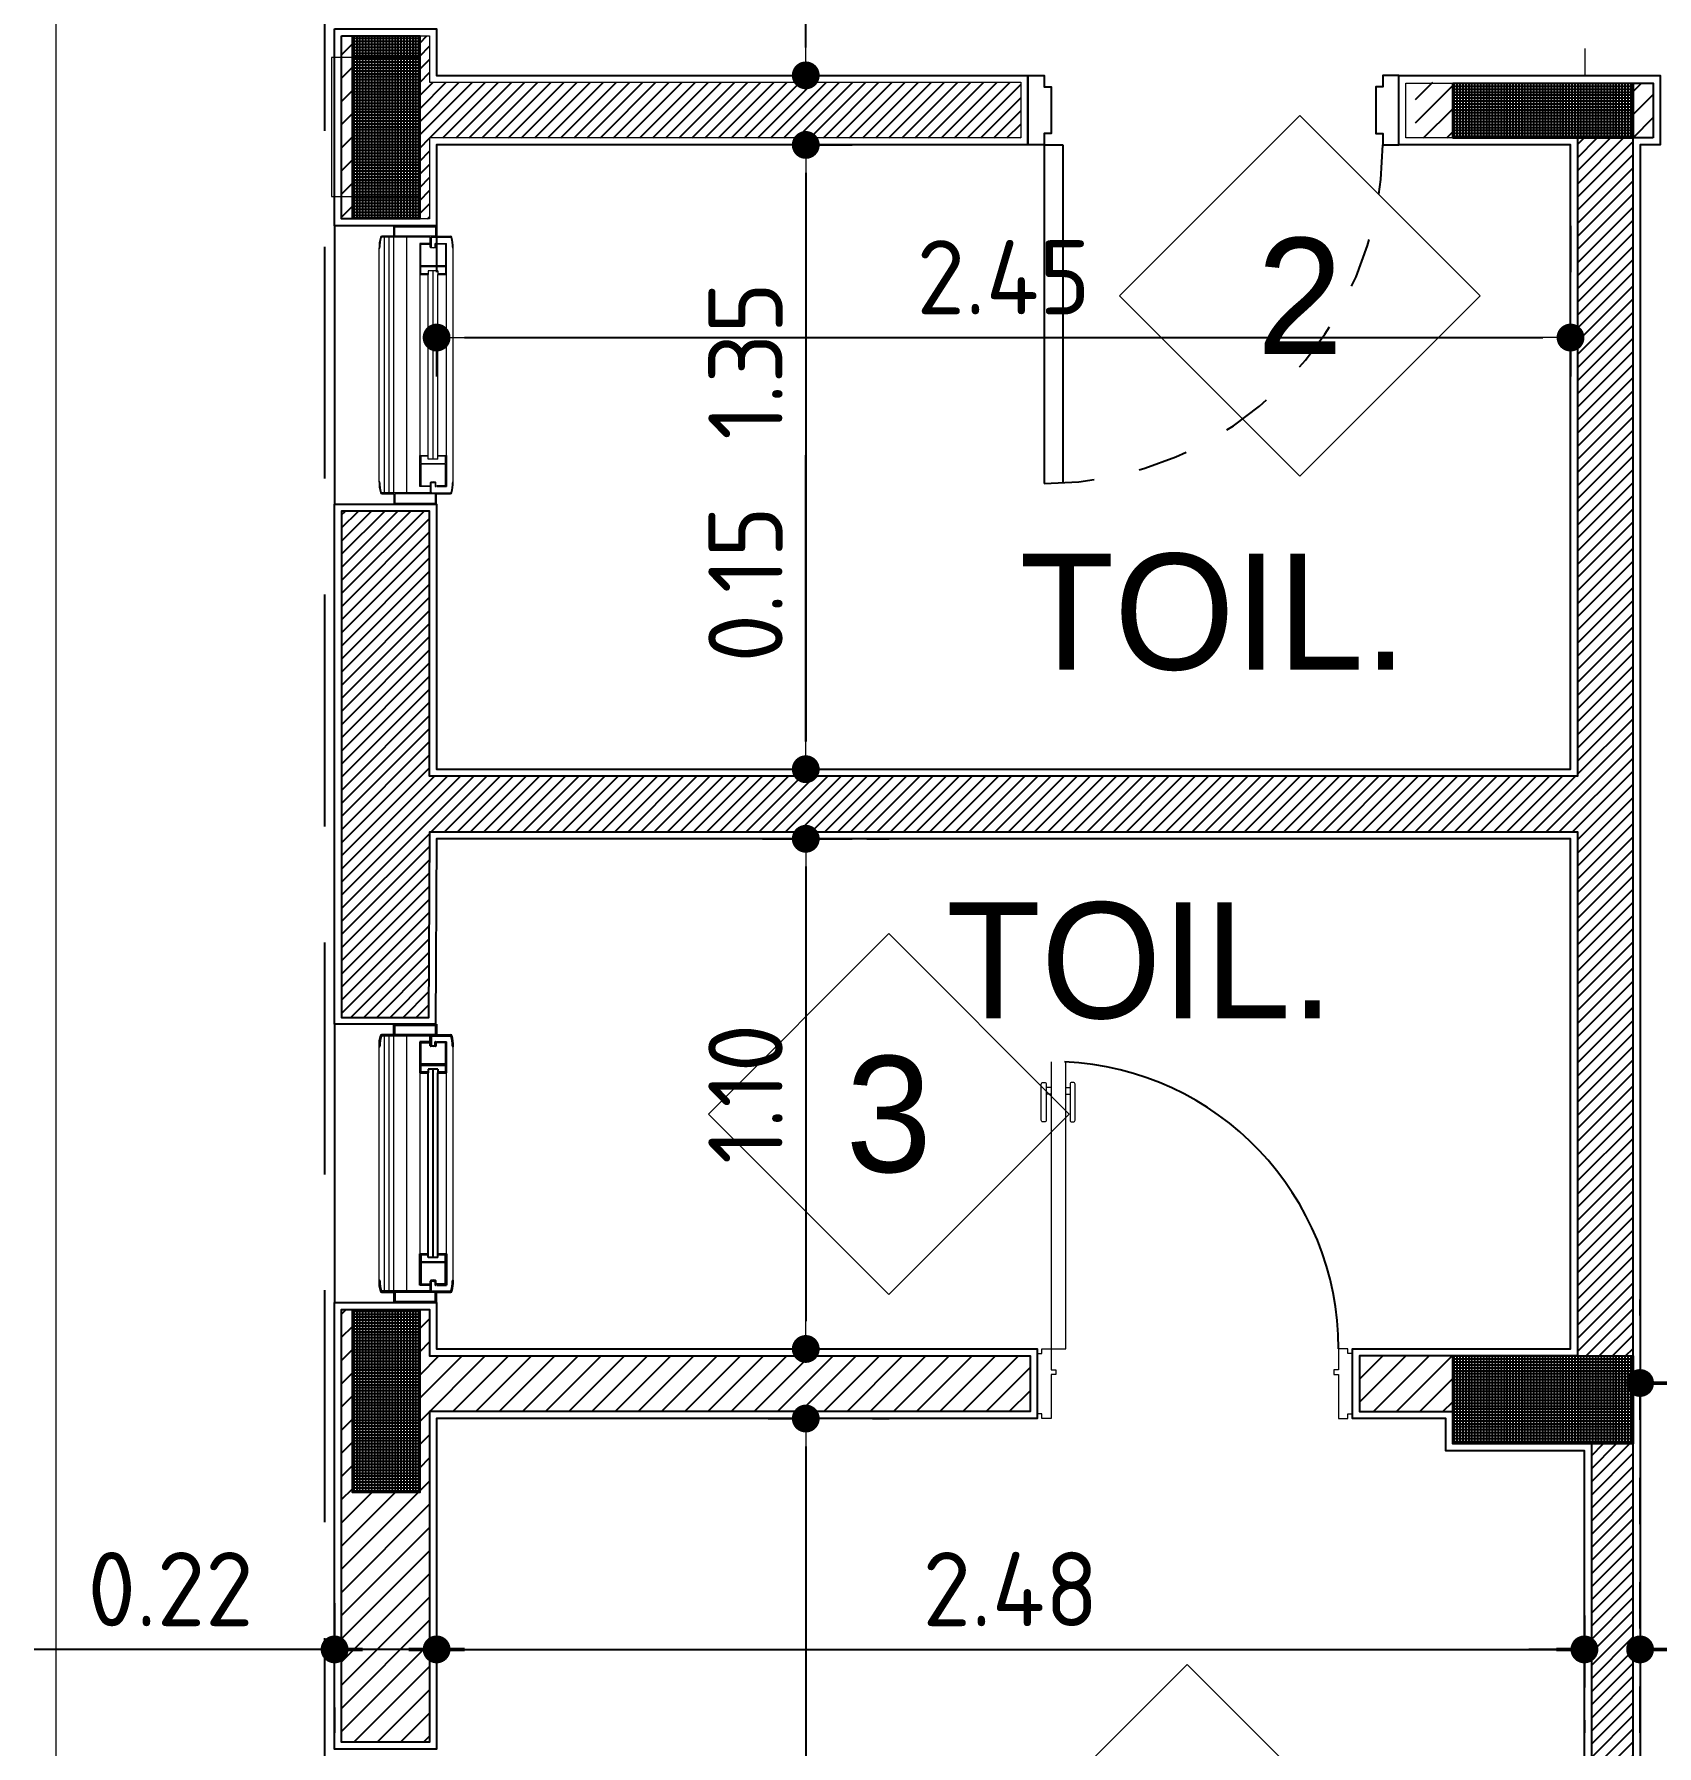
# Model space of a CAD drawing. Extents: x 233 to 569, y -241 to -74.
# Drawn here: x 237.466 to 240.965, y -175.413 to -171.723 of the extents above; entities that cross this region are included whole.
import ezdxf
from ezdxf.enums import TextEntityAlignment as Align

# ---------------------------------------------------------------- set-up
doc = ezdxf.new("R2010")
doc.units = 0
doc.header["$MEASUREMENT"] = 0
for name, pattern in [('ACAD_ISO02W100', [15, 12, -3]), ('DOT2', [0.125, 0, -0.125]), ('TRAZOS', [0.75, 0.5, -0.25])]:
    doc.linetypes.add(name, pattern=pattern)
doc.layers.get('0').update_dxf_attribs({"linetype": 'CONTINUOUS', "lineweight": 50})
doc.layers.get('DEFPOINTS').update_dxf_attribs({"linetype": 'CONTINUOUS'})
for name, color, linetype, lineweight in [('2D PA ESTRUCTURA COLUMNAS BORDES', 95, 'CONTINUOUS', 9), ('2D PB ABERTURAS VISTA', 1, 'CONTINUOUS', 9), ('AUXILIAR', 8, 'CONTINUOUS', 9), ('COTAS', 1, 'CONTINUOUS', 9), ('GRAFISMOS', 8, 'CONTINUOUS', 13), ('TEXTOGREEN', 3, 'CONTINUOUS', 40)]:
    doc.layers.add(name, color=color, linetype=linetype, lineweight=lineweight)
for name, color, linetype in [('2D PB ABERTURAS CORTE', 1, 'CONTINUOUS'), ('2D PB MUROS MAMP. HATCH', 10, 'CONTINUOUS'), ('2D PB MUROS MAMPOSTERIAS', 1, 'CONTINUOUS'), ('2D PB MUROS REVOQUES', 7, 'CONTINUOUS'), ('2D PLATEA ESTRUCTURA COLUMNAS BORDES', 7, 'CONTINUOUS'), ('2D PLATEA ESTRUCTURA COLUMNAS HATCH', 92, 'CONTINUOUS'), ('2D TERRENO RETIROS', 205, 'CONTINUOUS')]:
    doc.layers.add(name, color=color, linetype=linetype)
doc.styles.add('ARIAL', font='')
doc.styles.get("Standard").update_dxf_attribs({"font": 'bahnschrift.ttf'})
doc.styles.add('SWISSLTCNBT', font='bahnschrift.ttf')
doc.styles.get('ARIAL').set_extended_font_data('DIN')
doc.dimstyles.new('PLANTA', dxfattribs={"dimscale": 0, "dimtxt": 0.16, "dimasz": 0.06, "dimexe": 0.18, "dimexo": 0, "dimgap": 0.05, "dimtad": 1, "dimzin": 0, "dimdsep": 46, "dimtxsty": 'ARIAL', "dimblk1": 'DOT', "dimblk2": 'DOT', "dimsah": 1, "dimcen": 0.09, "dimclrd": 1, "dimclre": 1, "dimclrt": 3, "dimadec": 0, "dimazin": 0, "dimtfac": 1, "dimtofl": 0, "dimtmove": 0, "dimatfit": 3, "dimldrblk": 'DOT', "dimfxl": 0.18, "dimtolj": 1, "dimtzin": 0, "dimarcsym": 0})
pattern_1 = [(45, (234.9429, -54.853924), (-0.025, 0.025), [])]
pattern_2 = [(45, (-132.286063, -53.149484), (-0.0141421356, 0.0141421356), [])]

# ---------------------------------------------------------------- blocks, each defined once
blk = doc.blocks.new('_DOT')
at = {"color": 0, "linetype": 'ByBlock'}
blk.add_line((-0.5, 0), (-1, 0), dxfattribs=at)
at = {"color": 0, "linetype": 'ByBlock', "const_width": 0.5}
blk.add_lwpolyline([(-0.25, 0, 1), (0.25, 0, 1)], format="xyb", close=True, dxfattribs=at)
blk = doc.blocks.new('*D163')
at = {"color": 1, "linetype": 'DOT2', "lineweight": -2, "transparency": 16777216}
for p, q in [((238.3339, -175.1876), (238.3339, -175.3857)), ((240.8089, -175.1876), (240.8089, -175.3857))]:
    blk.add_line(p, q, dxfattribs=at)
at = {"color": 1, "lineweight": -2, "transparency": 16777216}
blk.add_line((238.3939, -175.2057), (240.7489, -175.2057), dxfattribs=at)
at = {"layer": 'DEFPOINTS', "color": 0, "transparency": 16777216}
for p in [(238.3339, -175.1876), (240.8089, -175.1876), (240.8089, -175.2057)]:
    blk.add_point(p, dxfattribs=at)
at = {"color": 1, "lineweight": -2, "transparency": 16777216, "xscale": 0.06, "yscale": 0.06, "zscale": 0.06, "rotation": 180}
blk.add_blockref('_DOT', (238.3339, -175.2057), dxfattribs=at)
at = {"color": 1, "lineweight": -2, "transparency": 16777216, "xscale": 0.06, "yscale": 0.06, "zscale": 0.06}
blk.add_blockref('_DOT', (240.8089, -175.2057), dxfattribs=at)
at = {"color": 3, "transparency": 16777216, "insert": (239.5714, -175.0757), "char_height": 0.16, "attachment_point": 5, "style": 'ARIAL'}
blk.add_mtext('\\A1;2.48', dxfattribs=at)
blk = doc.blocks.new('*D164')
at = {"color": 1, "linetype": 'DOT2', "lineweight": -2, "transparency": 16777216}
for p, q in [((238.1139, -175.1062), (238.1139, -175.3857)), ((238.3339, -175.1062), (238.3339, -175.3857))]:
    blk.add_line(p, q, dxfattribs=at)
at = {"color": 1, "lineweight": -2, "transparency": 16777216}
for p, q in [((238.1139, -175.2057), (237.4663, -175.2057)), ((238.2739, -175.2057), (238.1739, -175.2057))]:
    blk.add_line(p, q, dxfattribs=at)
at = {"layer": 'DEFPOINTS', "color": 0, "transparency": 16777216}
for p in [(238.1139, -175.1062), (238.3339, -175.1062), (238.1139, -175.2057)]:
    blk.add_point(p, dxfattribs=at)
at = {"color": 1, "lineweight": -2, "transparency": 16777216, "xscale": 0.06, "yscale": 0.06, "zscale": 0.06}
for p, rotation in [((238.1139, -175.2057), 180.0000000000074), ((238.3339, -175.2057), 7.434053372890047e-12)]:
    blk.add_blockref('_DOT', p, dxfattribs=dict(at, rotation=rotation))
at = {"color": 3, "transparency": 16777216, "insert": (237.7601, -175.0757), "char_height": 0.16, "attachment_point": 5, "style": 'ARIAL'}
blk.add_mtext('\\A1;0.22', dxfattribs=at)
blk = doc.blocks.new('*D165')
at = {"color": 1, "linetype": 'DOT2', "lineweight": -2, "transparency": 16777216}
for p, q in [((240.8089, -175.1329), (240.8089, -175.3857)), ((240.9289, -175.1329), (240.9289, -175.3857))]:
    blk.add_line(p, q, dxfattribs=at)
at = {"color": 1, "lineweight": -2, "transparency": 16777216}
for p, q in [((240.7489, -175.2057), (240.6889, -175.2057)), ((240.9889, -175.2057), (241.606, -175.2057))]:
    blk.add_line(p, q, dxfattribs=at)
at = {"layer": 'DEFPOINTS', "color": 0, "transparency": 16777216}
for p in [(240.8089, -175.1329), (240.9289, -175.1329), (240.9289, -175.2057)]:
    blk.add_point(p, dxfattribs=at)
at = {"color": 1, "lineweight": -2, "transparency": 16777216, "xscale": 0.06, "yscale": 0.06, "zscale": 0.06}
blk.add_blockref('_DOT', (240.8089, -175.2057), dxfattribs=at)
at = {"color": 1, "lineweight": -2, "transparency": 16777216, "xscale": 0.06, "yscale": 0.06, "zscale": 0.06, "rotation": 180}
blk.add_blockref('_DOT', (240.9289, -175.2057), dxfattribs=at)
at = {"color": 3, "transparency": 16777216, "insert": (241.3274, -175.0757), "char_height": 0.16, "attachment_point": 5, "style": 'ARIAL'}
blk.add_mtext('\\A1;0.12', dxfattribs=at)
blk = doc.blocks.new('*D166')
at = {"color": 1, "linetype": 'DOT2', "lineweight": -2, "transparency": 16777216}
for p, q in [((240.9289, -175.3857), (240.9289, -174.4513)), ((242.4541, -175.3857), (242.4541, -174.4513))]:
    blk.add_line(p, q, dxfattribs=at)
at = {"color": 1, "lineweight": -2, "transparency": 16777216}
blk.add_line((240.9889, -174.6313), (242.3941, -174.6313), dxfattribs=at)
at = {"layer": 'DEFPOINTS', "color": 0, "transparency": 16777216}
for p in [(242.4541, -174.6313), (240.9289, -175.3857), (242.4541, -175.3857)]:
    blk.add_point(p, dxfattribs=at)
at = {"color": 1, "lineweight": -2, "transparency": 16777216, "xscale": 0.06, "yscale": 0.06, "zscale": 0.06, "rotation": 180}
blk.add_blockref('_DOT', (240.9289, -174.6313), dxfattribs=at)
at = {"color": 1, "lineweight": -2, "transparency": 16777216, "xscale": 0.06, "yscale": 0.06, "zscale": 0.06}
blk.add_blockref('_DOT', (242.4541, -174.6313), dxfattribs=at)
at = {"color": 3, "transparency": 16777216, "insert": (241.6915, -174.5013), "char_height": 0.16, "attachment_point": 5, "style": 'ARIAL'}
blk.add_mtext('\\A1;1.53', dxfattribs=at)
blk = doc.blocks.new('*D188')
at = {"layer": 'COTAS', "color": 1, "linetype": 'DOT2', "lineweight": -2, "transparency": 16777216}
for p, q in [((239.1299, -171.9619), (239.3099, -171.9619)), ((239.1299, -173.3079), (239.3099, -173.3079))]:
    blk.add_line(p, q, dxfattribs=at)
at = {"layer": 'COTAS', "color": 1, "lineweight": -2, "transparency": 16777216}
blk.add_line((239.1299, -172.0219), (239.1299, -173.2479), dxfattribs=at)
at = {"layer": 'DEFPOINTS', "color": 0, "transparency": 16777216}
for p in [(239.1299, -171.9619), (239.1299, -173.3079), (239.1299, -173.3079)]:
    blk.add_point(p, dxfattribs=at)
at = {"layer": 'COTAS', "color": 1, "lineweight": -2, "transparency": 16777216, "xscale": 0.06, "yscale": 0.06, "zscale": 0.06}
for p, rotation in [((239.1299, -171.9619), 90), ((239.1299, -173.3079), 270)]:
    blk.add_blockref('_DOT', p, dxfattribs=dict(at, rotation=rotation))
at = {"layer": 'COTAS', "color": 3, "transparency": 16777216, "insert": (238.9999, -172.4276), "char_height": 0.16, "attachment_point": 5, "rotation": 90, "style": 'ARIAL'}
blk.add_mtext('\\A1;1.35', dxfattribs=at)
blk = doc.blocks.new('*D189')
at = {"layer": 'COTAS', "color": 1, "linetype": 'DOT2', "lineweight": -2, "transparency": 16777216}
for p, q in [((239.1299, -173.4579), (239.3099, -173.4579)), ((239.1299, -174.5579), (239.3099, -174.5579))]:
    blk.add_line(p, q, dxfattribs=at)
at = {"layer": 'COTAS', "color": 1, "lineweight": -2, "transparency": 16777216}
blk.add_line((239.1299, -173.5179), (239.1299, -174.4979), dxfattribs=at)
at = {"layer": 'DEFPOINTS', "color": 0, "transparency": 16777216}
for p in [(239.1299, -173.4579), (239.1299, -174.5579), (239.1299, -174.5579)]:
    blk.add_point(p, dxfattribs=at)
at = {"layer": 'COTAS', "color": 1, "lineweight": -2, "transparency": 16777216, "xscale": 0.06, "yscale": 0.06, "zscale": 0.06}
for p, rotation in [((239.1299, -173.4579), 90), ((239.1299, -174.5579), 270)]:
    blk.add_blockref('_DOT', p, dxfattribs=dict(at, rotation=rotation))
at = {"layer": 'COTAS', "color": 3, "transparency": 16777216, "insert": (238.9999, -174.0079), "char_height": 0.16, "attachment_point": 5, "rotation": 90, "style": 'ARIAL'}
blk.add_mtext('\\A1;1.10', dxfattribs=at)
blk = doc.blocks.new('*D191')
at = {"layer": 'COTAS', "color": 1, "lineweight": -2, "transparency": 16777216}
for p, q in [((239.1299, -173.2479), (239.1299, -172.6307)), ((239.1299, -173.5179), (239.1299, -173.5779))]:
    blk.add_line(p, q, dxfattribs=at)
at = {"layer": 'COTAS', "color": 1, "linetype": 'DOT2', "lineweight": -2, "transparency": 16777216}
for p, q in [((239.0365, -173.3079), (239.3099, -173.3079)), ((239.0365, -173.4579), (239.3099, -173.4579))]:
    blk.add_line(p, q, dxfattribs=at)
at = {"layer": 'DEFPOINTS', "color": 0, "transparency": 16777216}
for p in [(239.0365, -173.3079), (239.1299, -173.3079), (239.0365, -173.4579)]:
    blk.add_point(p, dxfattribs=at)
at = {"layer": 'COTAS', "color": 1, "lineweight": -2, "transparency": 16777216, "xscale": 0.06, "yscale": 0.06, "zscale": 0.06}
for p, rotation in [((239.1299, -173.3079), 270), ((239.1299, -173.4579), 90)]:
    blk.add_blockref('_DOT', p, dxfattribs=dict(at, rotation=rotation))
at = {"layer": 'COTAS', "color": 3, "transparency": 16777216, "insert": (238.9999, -172.9093), "char_height": 0.16, "attachment_point": 5, "rotation": 90, "style": 'ARIAL'}
blk.add_mtext('\\A1;0.15', dxfattribs=at)
blk = doc.blocks.new('*D192')
at = {"layer": 'COTAS', "color": 1, "linetype": 'DOT2', "lineweight": -2, "transparency": 16777216}
for p, q in [((239.1299, -167.2538), (239.3099, -167.2538)), ((239.1299, -171.8119), (239.3099, -171.8119))]:
    blk.add_line(p, q, dxfattribs=at)
at = {"layer": 'COTAS', "color": 1, "lineweight": -2, "transparency": 16777216}
blk.add_line((239.1299, -171.7519), (239.1299, -167.3138), dxfattribs=at)
at = {"layer": 'DEFPOINTS', "color": 0, "transparency": 16777216}
for p in [(239.1299, -167.2538), (239.1299, -167.2538), (239.1299, -171.8119)]:
    blk.add_point(p, dxfattribs=at)
at = {"layer": 'COTAS', "color": 1, "lineweight": -2, "transparency": 16777216, "xscale": 0.06, "yscale": 0.06, "zscale": 0.06}
for p, rotation in [((239.1299, -167.2538), 89.99991087532298), ((239.1299, -171.8119), 269.9999108753229)]:
    blk.add_blockref('_DOT', p, dxfattribs=dict(at, rotation=rotation))
at = {"layer": 'COTAS', "color": 3, "transparency": 16777216, "insert": (238.9999, -169.5329), "char_height": 0.16, "attachment_point": 5, "rotation": 89.9999, "style": 'ARIAL'}
blk.add_mtext('\\A1;4.56', dxfattribs=at)
blk = doc.blocks.new('*D207')
at = {"layer": 'COTAS', "color": 1, "linetype": 'DOT2', "lineweight": -2, "transparency": 16777216}
for p, q in [((239.0488, -174.7079), (239.3099, -174.7079)), ((239.0488, -177.184), (239.3099, -177.184))]:
    blk.add_line(p, q, dxfattribs=at)
at = {"layer": 'COTAS', "color": 1, "lineweight": -2, "transparency": 16777216}
blk.add_line((239.1299, -174.7679), (239.1299, -177.124), dxfattribs=at)
at = {"layer": 'DEFPOINTS', "color": 0, "transparency": 16777216}
for p in [(239.0488, -174.7079), (239.0488, -177.184), (239.1299, -177.184)]:
    blk.add_point(p, dxfattribs=at)
at = {"layer": 'COTAS', "color": 1, "lineweight": -2, "transparency": 16777216, "xscale": 0.06, "yscale": 0.06, "zscale": 0.06}
for p, rotation in [((239.1299, -174.7079), 90), ((239.1299, -177.184), 270)]:
    blk.add_blockref('_DOT', p, dxfattribs=dict(at, rotation=rotation))
at = {"layer": 'COTAS', "color": 3, "transparency": 16777216, "insert": (238.9999, -175.946), "char_height": 0.16, "attachment_point": 5, "rotation": 90, "style": 'ARIAL'}
blk.add_mtext('\\A1;2.48', dxfattribs=at)
blk = doc.blocks.new('*D417')
at = {"layer": 'COTAS', "color": 1, "linetype": 'DOT2', "lineweight": -2, "transparency": 16777216}
for p, q in [((238.3339, -172.1363), (238.3339, -172.5572)), ((240.7789, -172.1363), (240.7789, -172.5572))]:
    blk.add_line(p, q, dxfattribs=at)
at = {"layer": 'COTAS', "color": 1, "lineweight": -2, "transparency": 16777216}
blk.add_line((238.3939, -172.3772), (240.7189, -172.3772), dxfattribs=at)
at = {"layer": 'DEFPOINTS', "color": 0, "transparency": 16777216}
for p in [(238.3339, -172.1363), (240.7789, -172.1363), (240.7789, -172.3772)]:
    blk.add_point(p, dxfattribs=at)
at = {"layer": 'COTAS', "color": 1, "lineweight": -2, "transparency": 16777216, "xscale": 0.06, "yscale": 0.06, "zscale": 0.06, "rotation": 180}
blk.add_blockref('_DOT', (238.3339, -172.3772), dxfattribs=at)
at = {"layer": 'COTAS', "color": 1, "lineweight": -2, "transparency": 16777216, "xscale": 0.06, "yscale": 0.06, "zscale": 0.06}
blk.add_blockref('_DOT', (240.7789, -172.3772), dxfattribs=at)
at = {"layer": 'COTAS', "color": 3, "transparency": 16777216, "insert": (239.5564, -172.2472), "char_height": 0.16, "attachment_point": 5, "style": 'ARIAL'}
blk.add_mtext('\\A1;2.45', dxfattribs=at)

msp = doc.modelspace()

# ---------------------------------------------------------------- hatches: boundary and pattern name
at = {"layer": '2D PB MUROS MAMP. HATCH'}
h = msp.add_hatch(dxfattribs=at)
h.set_pattern_fill('JIS_WOOD', color=256, scale=0.05)
h.set_pattern_definition(pattern_1)
h.paths.add_polyline_path([(238.1526, -171.7269), (238.1289, -171.7269), (238.1289, -172.1213), (238.1526, -172.1213)])
h = msp.add_hatch(dxfattribs=at)
h.set_pattern_fill('_USER', color=256, scale=0.02, angle=45, pattern_type=0)
h.set_pattern_definition(pattern_2)
h.paths.add_polyline_path([(239.5939, -171.9469), (239.5939, -171.8269), (238.3189, -171.8269), (238.3189, -171.7269), (238.2976, -171.7269), (238.2976, -172.1213), (238.3189, -172.1213), (238.3189, -171.9469)])
h = msp.add_hatch(dxfattribs=at)
h.set_pattern_fill('JIS_WOOD', color=256, scale=0.05)
h.set_pattern_definition([(45, (256.895173, -186.66371), (-0.025, 0.025), [])])
h.paths.add_polyline_path([(240.525, -171.8269), (240.445, -171.8269), (240.445, -171.9469), (240.525, -171.9469)])
h = msp.add_hatch(dxfattribs=at)
h.set_pattern_fill('JIS_WOOD', color=256, scale=0.05)
h.set_pattern_definition([(45, (234.056417, -54.853924), (-0.025, 0.025), [])])
h.paths.add_polyline_path([(240.9574, -171.8286), (240.9139, -171.8286), (240.9139, -171.9469), (240.9574, -171.9469)])
h = msp.add_hatch(dxfattribs=at)
h.set_pattern_fill('_USER', color=256, scale=0.02, angle=45, pattern_type=0)
h.set_pattern_definition(pattern_2)
h.paths.add_polyline_path([(240.9139, -171.9469), (240.7939, -171.9469), (240.7939, -172.0182), (240.7939, -173.3229), (238.3189, -173.3229), (238.3189, -172.7513), (238.1289, -172.7513), (238.1289, -173.8429), (238.3169, -173.8429), (238.319, -173.4429), (240.7939, -173.4429), (240.7939, -174.5729), (240.9139, -174.5729)])
h = msp.add_hatch(dxfattribs=at)
h.set_pattern_fill('JIS_WOOD', color=256, scale=0.05)
h.set_pattern_definition([(45, (238.007792, -54.853924), (-0.025, 0.025), [])])
h.paths.add_polyline_path([(238.3189, -174.5729), (238.3189, -174.4729), (238.2976, -174.4729), (238.2976, -174.8673), (238.1526, -174.8673), (238.1526, -174.4729), (238.1289, -174.4729), (238.1289, -175.406), (238.3189, -175.406), (238.3189, -174.6929), (239.6139, -174.6929), (239.6139, -174.5729)])
h = msp.add_hatch(dxfattribs=at)
h.set_pattern_fill('JIS_WOOD', color=256, scale=0.05)
h.set_pattern_definition(pattern_1)
h.paths.add_polyline_path([(240.525, -174.6929), (240.525, -174.5729), (240.3239, -174.5729), (240.3239, -174.6929)])
h = msp.add_hatch(dxfattribs=at)
h.set_pattern_fill('_USER', color=256, scale=0.02, angle=45, pattern_type=0)
h.set_pattern_definition(pattern_2)
h.paths.add_polyline_path([(240.9139, -174.7625), (240.8239, -174.7625), (240.8239, -177.1294), (240.9139, -177.1294)])
at = {"layer": '2D PLATEA ESTRUCTURA COLUMNAS HATCH'}
h = msp.add_hatch(dxfattribs=at)
h.set_pattern_fill('NET', color=256, scale=0.002, angle=90)
h.set_pattern_definition([(90, (234.9429016, -54.853924), (-0.00635, 2e-18), []), (180, (234.9429016, -54.853924), (-2e-18, -0.00635), [])])
h.paths.add_polyline_path([(238.2976, -171.7269), (238.1526, -171.7269), (238.1526, -172.1213), (238.2976, -172.1213)])
h = msp.add_hatch(dxfattribs=at)
h.set_pattern_fill('NET', color=256, scale=0.002, angle=90)
h.set_pattern_definition([(90, (235.022901, -54.925244), (-0.00635, 2e-18), []), (180, (235.022901, -54.925244), (-2e-18, -0.00635), [])])
h.paths.add_polyline_path([(240.9139, -171.8286), (240.525, -171.8286), (240.525, -171.9469), (240.9139, -171.9469)])
h = msp.add_hatch(dxfattribs=at)
h.set_pattern_fill('NET', color=256, scale=0.002, angle=90)
h.set_pattern_definition([(90, (234.9429016, -52.302176), (-0.00635, 2e-18), []), (180, (234.9429016, -52.302176), (-2e-18, -0.00635), [])])
h.paths.add_polyline_path([(238.2976, -174.4729), (238.1526, -174.4729), (238.1526, -174.8673), (238.2976, -174.8673)])
h = msp.add_hatch(dxfattribs=at)
h.set_pattern_fill('NET', color=256, scale=0.002, angle=90)
h.set_pattern_definition([(90, (235.022901, -57.669531), (-0.00635, 2e-18), []), (180, (235.022901, -57.669531), (-2e-18, -0.00635), [])])
h.paths.add_polyline_path([(240.9139, -174.5729), (240.525, -174.5729), (240.525, -174.7625), (240.9139, -174.7625)])

# ---------------------------------------------------------------- linework, layer by layer
at = {"layer": '2D PA ESTRUCTURA COLUMNAS BORDES'}
msp.add_lwpolyline([(238.1076, -172.0732), (238.2976, -172.0732), (238.2976, -171.7732), (238.1076, -171.7732)], close=True, dxfattribs=at)
at = {"layer": '2D PB ABERTURAS CORTE'}
for p, q in [((239.6439, -171.9619), (239.6439, -172.6919)), ((239.6839, -171.9619), (239.6839, -172.6908)), ((238.298, -173.8958), (238.298, -173.9626)), ((238.3184, -173.8958), (238.298, -173.8958)), ((238.2996, -173.9432), (238.2996, -173.8973)), ((238.2996, -173.8973), (238.3184, -173.8973)), ((238.3184, -173.8958), (238.3184, -173.8973)), ((238.3345, -173.8958), (238.3549, -173.8958)), ((238.3345, -173.8958), (238.3345, -173.8973)), ((238.3533, -173.8973), (238.3345, -173.8973)), ((238.3533, -173.8973), (238.3533, -173.9432)), ((238.3549, -173.9626), (238.3549, -173.8958)), ((238.2996, -173.9601), (238.2996, -173.9468)), ((238.3523, -173.9442), (238.3006, -173.9442)), ((238.3523, -173.9442), (238.3006, -173.9442)), ((238.3006, -173.9457), (238.3523, -173.9457)), ((238.3006, -173.9457), (238.3523, -173.9457)), ((238.316, -173.9547), (238.316, -173.9626)), ((238.3363, -173.9547), (238.316, -173.9547)), ((238.3262, -174.361), (238.3262, -173.9547)), ((238.3363, -173.9547), (238.3363, -173.9626)), ((238.3533, -173.9468), (238.3533, -173.9601)), ((238.298, -173.9626), (238.316, -173.9626)), ((238.316, -173.9611), (238.3006, -173.9611)), ((238.316, -174.3531), (238.316, -173.9626)), ((238.3523, -173.9611), (238.3363, -173.9611)), ((238.3363, -174.3531), (238.3363, -173.9626)), ((238.3363, -173.9626), (238.3549, -173.9626)), ((238.298, -174.42), (238.298, -174.3531)), ((238.298, -174.3531), (238.316, -174.3531)), ((238.2996, -174.3557), (238.2996, -174.369)), ((238.316, -174.3546), (238.3006, -174.3546)), ((238.316, -174.361), (238.316, -174.3531)), ((238.3363, -174.361), (238.316, -174.361)), ((238.3363, -174.3531), (238.3549, -174.3531)), ((238.3363, -174.361), (238.3363, -174.3531)), ((238.3523, -174.3546), (238.3363, -174.3546)), ((238.3533, -174.369), (238.3533, -174.3557)), ((238.3549, -174.3531), (238.3549, -174.42)), ((238.2996, -174.3726), (238.2996, -174.4184)), ((238.3006, -174.37), (238.3523, -174.37)), ((238.3006, -174.37), (238.3523, -174.37)), ((238.3523, -174.3715), (238.3006, -174.3715)), ((238.3523, -174.3715), (238.3006, -174.3715)), ((238.3533, -174.4184), (238.3533, -174.3726)), ((238.3184, -174.42), (238.298, -174.42)), ((238.2996, -174.4184), (238.3184, -174.4184)), ((238.3184, -174.42), (238.3184, -174.4184)), ((238.3533, -174.4184), (238.3345, -174.4184)), ((238.3345, -174.42), (238.3345, -174.4184)), ((238.3345, -174.42), (238.3549, -174.42))]:
    msp.add_line(p, q, dxfattribs=at)
at = {"layer": '2D PB ABERTURAS CORTE', "color": 1}
for p, q in [((238.2534, -173.8824), (238.2151, -173.8824)), ((238.3192, -173.8824), (238.2151, -173.8824)), ((238.2157, -173.8804), (238.2404, -173.8804)), ((238.2404, -173.8804), (238.2157, -173.8804)), ((238.2404, -173.8804), (238.2232, -173.8804)), ((238.2414, -173.8794), (238.2414, -173.8579)), ((238.2414, -173.8579), (238.3339, -173.8579)), ((238.2414, -173.8789), (238.2414, -173.8794)), ((238.2435, -173.8599), (238.3318, -173.8599)), ((238.2435, -173.8799), (238.2435, -173.8599)), ((238.2494, -173.8804), (238.244, -173.8804)), ((238.3313, -173.8804), (238.244, -173.8804)), ((238.3192, -173.8824), (238.2563, -173.8824)), ((238.3203, -173.9041), (238.3203, -173.8835)), ((238.3221, -173.8835), (238.3221, -173.9037)), ((238.3231, -173.8824), (238.3644, -173.8824)), ((238.3318, -173.8599), (238.3318, -173.8799)), ((238.3339, -173.8579), (238.3339, -173.8794)), ((238.3339, -173.8789), (238.3339, -173.8794)), ((238.3349, -173.8804), (238.3639, -173.8804)), ((238.3262, -173.906), (238.3211, -173.9051)), ((238.3221, -173.9037), (238.3262, -173.9044)), ((238.3262, -173.9044), (238.3306, -173.9037)), ((238.3313, -173.9051), (238.3262, -173.906)), ((238.3306, -173.9037), (238.3306, -173.8963)), ((238.3311, -173.8958), (238.3316, -173.8958)), ((238.3321, -173.8963), (238.3321, -173.9041)), ((238.2534, -174.4333), (238.2151, -174.4333)), ((238.3192, -174.4333), (238.2151, -174.4333)), ((238.2157, -174.4353), (238.2404, -174.4353)), ((238.2404, -174.4353), (238.2157, -174.4353)), ((238.2404, -174.4353), (238.2232, -174.4353)), ((238.2414, -174.4369), (238.2414, -174.4364)), ((238.2414, -174.4364), (238.2414, -174.4579)), ((238.2435, -174.4358), (238.2435, -174.4558)), ((238.2494, -174.4353), (238.244, -174.4353)), ((238.3313, -174.4353), (238.244, -174.4353)), ((238.3192, -174.4333), (238.2563, -174.4333)), ((238.3203, -174.4116), (238.3203, -174.4323)), ((238.3262, -174.4097), (238.3211, -174.4106)), ((238.3221, -174.412), (238.3262, -174.4113)), ((238.3221, -174.4323), (238.3221, -174.412)), ((238.3231, -174.4333), (238.3644, -174.4333)), ((238.3313, -174.4106), (238.3262, -174.4097)), ((238.3262, -174.4113), (238.3306, -174.4121)), ((238.3306, -174.4121), (238.3306, -174.4195)), ((238.3311, -174.42), (238.3316, -174.42)), ((238.3318, -174.4558), (238.3318, -174.4358)), ((238.3321, -174.4195), (238.3321, -174.4116)), ((238.3339, -174.4579), (238.3339, -174.4364)), ((238.3339, -174.4369), (238.3339, -174.4364)), ((238.3349, -174.4353), (238.3639, -174.4353)), ((238.2414, -174.4579), (238.3339, -174.4579)), ((238.2435, -174.4558), (238.3318, -174.4558))]:
    msp.add_line(p, q, dxfattribs=at)
at = {"layer": '2D PB ABERTURAS CORTE', "lineweight": 0}
for p, q in [((239.6581, -173.9942), (239.6484, -173.9942)), ((239.69, -173.9942), (239.6998, -173.9942)), ((239.6581, -174.0084), (239.6484, -174.0084)), ((239.69, -174.0084), (239.6998, -174.0084)), ((239.6289, -174.5579), (239.6289, -174.5679)), ((239.6289, -174.5679), (239.6389, -174.5679)), ((239.6389, -174.5579), (239.6589, -174.5579)), ((239.6389, -174.5679), (239.6389, -174.5579)), ((239.6589, -174.5579), (239.6589, -174.6029)), ((240.2789, -174.5579), (240.2789, -174.6029)), ((240.2989, -174.5579), (240.2789, -174.5579)), ((240.2989, -174.5679), (240.2989, -174.5579)), ((240.3089, -174.5679), (240.2989, -174.5679)), ((240.3089, -174.5579), (240.3089, -174.5679)), ((239.6589, -174.6029), (239.6689, -174.6029)), ((239.6689, -174.6129), (239.6589, -174.6129)), ((239.6589, -174.6129), (239.6589, -174.7079)), ((239.6689, -174.6029), (239.6689, -174.6129)), ((240.2689, -174.6029), (240.2689, -174.6129)), ((240.2789, -174.6029), (240.2689, -174.6029)), ((240.2689, -174.6129), (240.2789, -174.6129)), ((240.2789, -174.6129), (240.2789, -174.7079)), ((239.6389, -174.6979), (239.6289, -174.6979)), ((239.6289, -174.6979), (239.6289, -174.7079)), ((239.6389, -174.7079), (239.6389, -174.6979)), ((239.6589, -174.7079), (239.6389, -174.7079)), ((240.2789, -174.7079), (240.2989, -174.7079)), ((240.2989, -174.6979), (240.3089, -174.6979)), ((240.2989, -174.7079), (240.2989, -174.6979)), ((240.3089, -174.6979), (240.3089, -174.7079))]:
    msp.add_line(p, q, dxfattribs=at)
at = {"layer": '2D PB ABERTURAS CORTE'}
for points in [[(239.6089, -171.9619), (239.6089, -171.8119), (239.6439, -171.8119), (239.6439, -171.8369), (239.6589, -171.8369), (239.6589, -171.9369), (239.6439, -171.9369), (239.6439, -171.9619)], [(240.4089, -171.9619), (240.4089, -171.8119), (240.3739, -171.8119), (240.3739, -171.8369), (240.3589, -171.8369), (240.3589, -171.9369), (240.3739, -171.9369), (240.3739, -171.9619)]]:
    msp.add_lwpolyline(points, close=True, dxfattribs=at)
msp.add_lwpolyline([(239.6439, -171.9619), (239.6839, -171.9619)], dxfattribs=at)
at = {"layer": '2D PB ABERTURAS CORTE', "lineweight": 0}
for points in [[(239.6589, -173.9386), (239.6589, -174.5579)], [(239.6589, -174.5579), (239.6908, -174.5579), (239.6908, -173.9387)]]:
    msp.add_lwpolyline(points, dxfattribs=at)
for points in [[(239.6413, -173.9834), (239.6448, -173.9834, -0.414214), (239.6484, -173.9869), (239.6484, -174.0649, -0.414214), (239.6448, -174.0684), (239.6413, -174.0684, -0.414214), (239.6377, -174.0649), (239.6377, -173.9869, -0.414214)], [(239.7069, -173.9834), (239.7034, -173.9834, 0.414214), (239.6998, -173.9869), (239.6998, -174.0649, 0.414214), (239.7034, -174.0684), (239.7069, -174.0684, 0.414214), (239.7105, -174.0649), (239.7105, -173.9869, 0.414214)]]:
    msp.add_lwpolyline(points, format="xyb", close=True, dxfattribs=at)
at = {"layer": '2D PB ABERTURAS CORTE', "linetype": 'ACAD_ISO02W100', "ltscale": 0.009}
msp.add_arc((239.6439, -171.9619), 0.73, 270, 0, dxfattribs=at)
at = {"layer": '2D PB ABERTURAS CORTE', "color": 1}
for centre, radius, start, end in [((238.2865, -173.9039), 0.0768, 163.8724, 180.7743), ((238.2865, -173.9039), 0.0753, 163.9866, 180.1015), ((238.2157, -173.8835), 0.00307, 90, 163.8724), ((238.2151, -173.8835), 0.00102, 90, 163.9866), ((238.2404, -173.8794), 0.00102, 270, 0), ((238.244, -173.8799), 0.000512, 180, 270), ((238.3192, -173.8835), 0.00102, 0, 90), ((238.3231, -173.8835), 0.00102, 90, 180), ((238.3313, -173.8799), 0.000512, 270, 0), ((238.3349, -173.8794), 0.00102, 180, 270), ((238.3639, -173.8835), 0.00307, 16.1276, 90), ((238.3644, -173.8835), 0.00102, 16.0134, 90), ((238.293, -173.9039), 0.0753, 359.8985, 16.0134), ((238.293, -173.9039), 0.0768, 359.2257, 16.1276), ((238.2107, -173.905), 0.00102, 180.7743, 60.4385), ((238.3213, -173.9041), 0.00102, 180, 260), ((238.3311, -173.8963), 0.000512, 90, 180), ((238.3311, -173.9041), 0.00102, 280, 360), ((238.3316, -173.8963), 0.000512, 0, 90), ((238.3688, -173.905), 0.00102, 119.5615, 359.2257), ((238.2107, -174.4108), 0.00102, 299.5615, 179.2257), ((238.2865, -174.4118), 0.0768, 179.2257, 196.1276), ((238.2865, -174.4118), 0.0753, 179.8985, 196.0134), ((238.2157, -174.4323), 0.00307, 196.1276, 270), ((238.2151, -174.4323), 0.00102, 196.0134, 270), ((238.2404, -174.4364), 0.00102, 0, 90), ((238.244, -174.4358), 0.000512, 90, 180), ((238.3192, -174.4323), 0.00102, 270, 0), ((238.3213, -174.4116), 0.00102, 100, 180), ((238.3231, -174.4323), 0.00102, 180, 270), ((238.3311, -174.4195), 0.000512, 180, 270), ((238.3311, -174.4116), 0.00102, 0, 80), ((238.3313, -174.4358), 0.000512, 0, 90), ((238.3316, -174.4195), 0.000512, 270, 0), ((238.3349, -174.4364), 0.00102, 90, 180), ((238.3639, -174.4323), 0.00307, 270, 343.8724), ((238.3644, -174.4323), 0.00102, 270, 343.9866), ((238.293, -174.4118), 0.0753, 343.9866, 0.1015), ((238.293, -174.4118), 0.0768, 343.8724, 0.7743), ((238.3688, -174.4108), 0.00102, 0.7743, 240.4385)]:
    msp.add_arc(centre, radius, start, end, dxfattribs=at)
at = {"layer": '2D PB ABERTURAS CORTE'}
for centre, start, end in [((238.3006, -173.9432), 180, 270), ((238.3006, -173.9432), 180, 270), ((238.3006, -173.9468), 90, 180), ((238.3006, -173.9468), 90, 180), ((238.3523, -173.9432), 270, 0), ((238.3523, -173.9432), 270, 0), ((238.3523, -173.9468), 0, 90), ((238.3523, -173.9468), 0, 90), ((238.3006, -173.9601), 180, 270), ((238.3523, -173.9601), 270, 0), ((238.3006, -174.3557), 90, 180), ((238.3523, -174.3557), 0, 90), ((238.3006, -174.369), 180, 270), ((238.3006, -174.369), 180, 270), ((238.3006, -174.3726), 90, 180), ((238.3006, -174.3726), 90, 180), ((238.3523, -174.369), 270, 0), ((238.3523, -174.369), 270, 0), ((238.3523, -174.3726), 0, 90), ((238.3523, -174.3726), 0, 90)]:
    msp.add_arc(centre, 0.00102, start, end, dxfattribs=at)
at = {"layer": '2D PB ABERTURAS CORTE', "linetype": 'Continuous'}
msp.add_arc((239.6589, -174.5579), 0.62, 0, 87.3505, dxfattribs=at)
at = {"layer": '2D PB ABERTURAS VISTA', "color": 1}
for p, q in [((238.2414, -172.1578), (238.2414, -172.1363)), ((238.2435, -172.1384), (238.3318, -172.1384)), ((238.2435, -172.1584), (238.2435, -172.1384)), ((238.3318, -172.1384), (238.3318, -172.1584)), ((238.3339, -172.1363), (238.3339, -172.1578)), ((238.2534, -172.1609), (238.2151, -172.1609)), ((238.3192, -172.1609), (238.2151, -172.1609)), ((238.2157, -172.1589), (238.2404, -172.1589)), ((238.2404, -172.1589), (238.2157, -172.1589)), ((238.2404, -172.1589), (238.2232, -172.1589)), ((238.2414, -172.1573), (238.2414, -172.1578)), ((238.2494, -172.1589), (238.244, -172.1589)), ((238.3313, -172.1589), (238.244, -172.1589)), ((238.3192, -172.1609), (238.2563, -172.1609)), ((238.3203, -172.1826), (238.3203, -172.1619)), ((238.3262, -172.1845), (238.3211, -172.1836)), ((238.3221, -172.1619), (238.3221, -172.1822)), ((238.3221, -172.1822), (238.3262, -172.1829)), ((238.3231, -172.1609), (238.3644, -172.1609)), ((238.3262, -172.1829), (238.3306, -172.1821)), ((238.3313, -172.1836), (238.3262, -172.1845)), ((238.3306, -172.1821), (238.3306, -172.1747)), ((238.3311, -172.1742), (238.3316, -172.1742)), ((238.3321, -172.1747), (238.3321, -172.1826)), ((238.3339, -172.1573), (238.3339, -172.1578)), ((238.3349, -172.1589), (238.3639, -172.1589)), ((238.3203, -172.6901), (238.3203, -172.7107)), ((238.3262, -172.6882), (238.3211, -172.6891)), ((238.3221, -172.6905), (238.3262, -172.6898)), ((238.3221, -172.7107), (238.3221, -172.6905)), ((238.3313, -172.6891), (238.3262, -172.6882)), ((238.3262, -172.6898), (238.3306, -172.6905)), ((238.3306, -172.6905), (238.3306, -172.6979)), ((238.3311, -172.6985), (238.3316, -172.6985)), ((238.3321, -172.6979), (238.3321, -172.6901)), ((238.2534, -172.7118), (238.2151, -172.7118)), ((238.3192, -172.7118), (238.2151, -172.7118)), ((238.2157, -172.7138), (238.2404, -172.7138)), ((238.2404, -172.7138), (238.2157, -172.7138)), ((238.2404, -172.7138), (238.2232, -172.7138)), ((238.2414, -172.7153), (238.2414, -172.7148)), ((238.2414, -172.7148), (238.2414, -172.7363)), ((238.2414, -172.7363), (238.3339, -172.7363)), ((238.2435, -172.7143), (238.2435, -172.7343)), ((238.2435, -172.7343), (238.3318, -172.7343)), ((238.2494, -172.7138), (238.244, -172.7138)), ((238.3313, -172.7138), (238.244, -172.7138)), ((238.3192, -172.7118), (238.2563, -172.7118)), ((238.3231, -172.7118), (238.3644, -172.7118)), ((238.3318, -172.7343), (238.3318, -172.7143)), ((238.3339, -172.7363), (238.3339, -172.7148)), ((238.3339, -172.7153), (238.3339, -172.7148)), ((238.3349, -172.7138), (238.3639, -172.7138))]:
    msp.add_line(p, q, dxfattribs=at)
at = {"layer": '2D PB ABERTURAS VISTA', "color": 251}
for p, q in [((238.2097, -172.6892), (238.2097, -172.1835)), ((238.2214, -172.7118), (238.2214, -172.1609)), ((238.2316, -172.7118), (238.2316, -172.1609)), ((238.2414, -172.7118), (238.2414, -172.1609)), ((238.2696, -172.7118), (238.2696, -172.1609)), ((238.3698, -172.6892), (238.3698, -172.1835)), ((238.2983, -172.6316), (238.2983, -172.2411)), ((238.3551, -172.6316), (238.3549, -172.2411)), ((238.2214, -174.4333), (238.2214, -173.8824)), ((238.2316, -174.4333), (238.2316, -173.8824)), ((238.2414, -174.4333), (238.2414, -173.8824)), ((238.2696, -174.4333), (238.2696, -173.8824)), ((238.2097, -174.4107), (238.2097, -173.905)), ((238.3698, -174.4107), (238.3698, -173.905)), ((238.2983, -174.3531), (238.2983, -173.9626)), ((238.3551, -174.3531), (238.3549, -173.9626))]:
    msp.add_line(p, q, dxfattribs=at)
at = {"layer": '2D PB ABERTURAS VISTA'}
for p, q in [((238.298, -172.1742), (238.298, -172.2411)), ((238.3184, -172.1742), (238.298, -172.1742)), ((238.2996, -172.2217), (238.2996, -172.1758)), ((238.2996, -172.1758), (238.3184, -172.1758)), ((238.3184, -172.1742), (238.3184, -172.1758)), ((238.3345, -172.1742), (238.3549, -172.1742)), ((238.3345, -172.1742), (238.3345, -172.1758)), ((238.3533, -172.1758), (238.3345, -172.1758)), ((238.3533, -172.1758), (238.3533, -172.2217)), ((238.3549, -172.2411), (238.3549, -172.1742)), ((238.3523, -172.2227), (238.3006, -172.2227)), ((238.3523, -172.2227), (238.3006, -172.2227)), ((238.3006, -172.2242), (238.3523, -172.2242)), ((238.3006, -172.2242), (238.3523, -172.2242)), ((238.298, -172.2411), (238.316, -172.2411)), ((238.2996, -172.2385), (238.2996, -172.2252)), ((238.316, -172.2396), (238.3006, -172.2396)), ((238.316, -172.2332), (238.316, -172.2411)), ((238.3363, -172.2332), (238.316, -172.2332)), ((238.316, -172.6316), (238.316, -172.2411)), ((238.3262, -172.6395), (238.3262, -172.2332)), ((238.3363, -172.2332), (238.3363, -172.2411)), ((238.3523, -172.2396), (238.3363, -172.2396)), ((238.3363, -172.6316), (238.3363, -172.2411)), ((238.3363, -172.2411), (238.3549, -172.2411)), ((238.3533, -172.2252), (238.3533, -172.2385)), ((238.298, -172.6985), (238.298, -172.6316)), ((238.298, -172.6316), (238.316, -172.6316)), ((238.2996, -172.6341), (238.2996, -172.6474)), ((238.2996, -172.651), (238.2996, -172.6969)), ((238.316, -172.6331), (238.3006, -172.6331)), ((238.3006, -172.6485), (238.3523, -172.6485)), ((238.3006, -172.6485), (238.3523, -172.6485)), ((238.3523, -172.65), (238.3006, -172.65)), ((238.3523, -172.65), (238.3006, -172.65)), ((238.316, -172.6395), (238.316, -172.6316)), ((238.3363, -172.6395), (238.316, -172.6395)), ((238.3363, -172.6316), (238.3549, -172.6316)), ((238.3363, -172.6395), (238.3363, -172.6316)), ((238.3523, -172.6331), (238.3363, -172.6331)), ((238.3533, -172.6474), (238.3533, -172.6341)), ((238.3533, -172.6969), (238.3533, -172.651)), ((238.3549, -172.6316), (238.3549, -172.6985)), ((238.3184, -172.6985), (238.298, -172.6985)), ((238.2996, -172.6969), (238.3184, -172.6969)), ((238.3184, -172.6985), (238.3184, -172.6969)), ((238.3533, -172.6969), (238.3345, -172.6969)), ((238.3345, -172.6985), (238.3345, -172.6969)), ((238.3345, -172.6985), (238.3549, -172.6985))]:
    msp.add_line(p, q, dxfattribs=at)
at = {"layer": '2D PB ABERTURAS VISTA', "color": 1}
for centre, radius, start, end in [((238.2865, -172.1824), 0.0768, 163.8724, 180.7743), ((238.2107, -172.1835), 0.00102, 180.7743, 60.4385), ((238.2865, -172.1824), 0.0753, 163.9866, 180.1015), ((238.2157, -172.1619), 0.00307, 90, 163.8724), ((238.2151, -172.1619), 0.00102, 90, 163.9866), ((238.2404, -172.1578), 0.00102, 270, 0), ((238.244, -172.1584), 0.000512, 180, 270), ((238.3192, -172.1619), 0.00102, 0, 90), ((238.3213, -172.1826), 0.00102, 180, 260), ((238.3231, -172.1619), 0.00102, 90, 180), ((238.3311, -172.1747), 0.000512, 90, 180), ((238.3313, -172.1584), 0.000512, 270, 0), ((238.3311, -172.1826), 0.00102, 280, 360), ((238.3316, -172.1747), 0.000512, 0, 90), ((238.3349, -172.1578), 0.00102, 180, 270), ((238.3639, -172.1619), 0.00307, 16.1276, 90), ((238.3644, -172.1619), 0.00102, 16.0134, 90), ((238.293, -172.1824), 0.0753, 359.8985, 16.0134), ((238.293, -172.1824), 0.0768, 359.2257, 16.1276), ((238.3688, -172.1835), 0.00102, 119.5615, 359.2257), ((238.2107, -172.6892), 0.00102, 299.5615, 179.2257), ((238.2865, -172.6903), 0.0768, 179.2257, 196.1276), ((238.2865, -172.6903), 0.0753, 179.8985, 196.0134), ((238.3213, -172.6901), 0.00102, 100, 180), ((238.3311, -172.6979), 0.000512, 180, 270), ((238.3311, -172.6901), 0.00102, 0, 80), ((238.3316, -172.6979), 0.000512, 270, 0), ((238.293, -172.6903), 0.0753, 343.9866, 0.1015), ((238.293, -172.6903), 0.0768, 343.8724, 0.7743), ((238.3688, -172.6892), 0.00102, 0.7743, 240.4385), ((238.2157, -172.7107), 0.00307, 196.1276, 270), ((238.2151, -172.7107), 0.00102, 196.0134, 270), ((238.2404, -172.7148), 0.00102, 0, 90), ((238.244, -172.7143), 0.000512, 90, 180), ((238.3192, -172.7107), 0.00102, 270, 0), ((238.3231, -172.7107), 0.00102, 180, 270), ((238.3313, -172.7143), 0.000512, 0, 90), ((238.3349, -172.7148), 0.00102, 90, 180), ((238.3639, -172.7107), 0.00307, 270, 343.8724), ((238.3644, -172.7107), 0.00102, 270, 343.9866)]:
    msp.add_arc(centre, radius, start, end, dxfattribs=at)
at = {"layer": '2D PB ABERTURAS VISTA'}
for centre, start, end in [((238.3006, -172.2217), 180, 270), ((238.3006, -172.2217), 180, 270), ((238.3006, -172.2252), 90, 180), ((238.3006, -172.2252), 90, 180), ((238.3523, -172.2217), 270, 0), ((238.3523, -172.2217), 270, 0), ((238.3523, -172.2252), 0, 90), ((238.3523, -172.2252), 0, 90), ((238.3006, -172.2385), 180, 270), ((238.3523, -172.2385), 270, 0), ((238.3006, -172.6341), 90, 180), ((238.3006, -172.6474), 180, 270), ((238.3006, -172.6474), 180, 270), ((238.3006, -172.651), 90, 180), ((238.3006, -172.651), 90, 180), ((238.3523, -172.6341), 0, 90), ((238.3523, -172.6474), 270, 0), ((238.3523, -172.6474), 270, 0), ((238.3523, -172.651), 0, 90), ((238.3523, -172.651), 0, 90)]:
    msp.add_arc(centre, 0.00102, start, end, dxfattribs=at)
at = {"layer": '2D PB MUROS MAMPOSTERIAS'}
msp.add_line((240.525, -171.9469), (240.9139, -171.9469), dxfattribs=at)
for points in [[(238.1289, -171.7269), (238.1526, -171.7269), (238.1526, -172.1213), (238.1289, -172.1213)], [(240.9574, -171.9469), (240.9139, -171.9469), (240.9139, -171.8286), (240.9574, -171.8286)]]:
    msp.add_lwpolyline(points, close=True, dxfattribs=at)
for points in [[(240.8239, -174.7625), (240.8239, -177.1294), (240.8239, -177.1294), (240.8239, -177.1294), (240.9139, -177.1294), (240.9139, -172.0182), (240.9139, -172.0182), (240.9139, -171.9469), (240.7939, -171.9469), (240.7939, -172.0182), (240.7939, -172.0182), (240.7939, -173.3229), (238.3189, -173.3229), (238.3189, -172.7513), (238.1289, -172.7513), (238.1289, -173.8429), (238.3169, -173.8429), (238.319, -173.4429), (240.7939, -173.4429), (240.7939, -174.5729), (240.3239, -174.5729), (240.3239, -174.6929), (240.525, -174.6929)], [(238.2976, -174.4729), (238.3189, -174.4729), (238.3189, -174.5729), (239.6139, -174.5729), (239.6139, -174.6929), (238.3189, -174.6929), (238.3189, -175.406), (238.1289, -175.406), (238.1289, -174.4729), (238.1526, -174.4729)], [(238.2976, -174.4729), (238.2976, -174.4729), (238.2976, -174.8673), (238.1526, -174.8673), (238.1526, -174.4729)]]:
    msp.add_lwpolyline(points, dxfattribs=at)
at = {"layer": '2D PB MUROS REVOQUES'}
for p, q in [((238.1139, -172.1363), (238.1139, -172.7363)), ((238.1139, -173.8579), (238.1139, -174.4579))]:
    msp.add_line(p, q, dxfattribs=at)
for points in [[(238.1139, -171.7119), (238.3339, -171.7119), (238.3339, -171.8119), (239.6089, -171.8119), (239.6089, -171.9619), (238.3339, -171.9619), (238.3339, -172.1363), (238.1139, -172.1363)], [(238.1139, -174.4579), (238.3339, -174.4579), (238.3339, -174.5579), (239.6289, -174.5579), (239.6289, -174.7079), (238.3339, -174.7079), (238.3339, -175.421), (238.1139, -175.421)]]:
    msp.add_lwpolyline(points, close=True, dxfattribs=at)
msp.add_lwpolyline([(240.8089, -177.1144), (240.8089, -174.7775), (240.51, -174.7775), (240.51, -174.7079), (240.3089, -174.7079), (240.3089, -174.5579), (240.7789, -174.5579), (240.7789, -173.4579), (238.3339, -173.4579), (238.3318, -173.8579), (238.1139, -173.8579), (238.1139, -172.7363), (238.3339, -172.7363), (238.3339, -173.3079), (240.7789, -173.3079), (240.7789, -171.9619), (240.51, -171.9619), (240.51, -171.9619), (240.4089, -171.9619), (240.4089, -171.8119), (240.9724, -171.8119), (240.9724, -171.9619), (240.9289, -171.9619), (240.9289, -177.334)], dxfattribs=at)
at = {"layer": '2D PLATEA ESTRUCTURA COLUMNAS BORDES'}
for points in [[(238.1526, -171.7269), (238.2976, -171.7269), (238.2976, -172.1213), (238.1526, -172.1213)], [(240.525, -171.8286), (240.9139, -171.8286), (240.9139, -171.9469), (240.525, -171.9469)], [(238.1526, -174.4729), (238.2976, -174.4729), (238.2976, -174.8673), (238.1526, -174.8673)], [(240.525, -174.5729), (240.9139, -174.5729), (240.9139, -174.7625), (240.525, -174.7625)]]:
    msp.add_lwpolyline(points, close=True, dxfattribs=at)
at = {"layer": '2D TERRENO RETIROS', "color": 252, "linetype": 'TRAZOS', "true_color": 0x939598}
msp.add_lwpolyline([(259.7085, -167.3414), (259.7085, -169.5807), (260.4705, -195.5173), (238.0926, -192.1814), (238.0926, -153.0908)], dxfattribs=at)
at = {"layer": 'AUXILIAR', "linetype": 'TRAZOS', "ltscale": 0.5}
msp.add_line((240.81, -167.2538), (240.81, -171.8119), dxfattribs=at)
at = {"layer": 'COTAS'}
for points in [[(240.1953, -172.6762), (240.5842, -172.2873), (240.1953, -171.8984), (239.8064, -172.2873)], [(239.3089, -174.4402), (239.6978, -174.0513), (239.3089, -173.6624), (238.9199, -174.0513)], [(239.952, -176.0158), (240.3409, -175.6269), (239.952, -175.238), (239.5631, -175.6269)]]:
    msp.add_lwpolyline(points, close=True, dxfattribs=at)
at = {"layer": 'GRAFISMOS'}
for points in [[(240.74, -183.044), (237.5139, -183.044), (237.5139, -170.8366)], [(240.8239, -177.1294), (240.8239, -174.7625), (240.525, -174.7625), (240.525, -174.6929), (240.3239, -174.6929), (240.3239, -174.5729), (240.7939, -174.5729), (240.7939, -173.4429), (238.319, -173.4429), (238.3169, -173.8429), (238.1289, -173.8429), (238.1289, -172.7513), (238.3189, -172.7513), (238.3189, -173.3229), (240.7939, -173.3229), (240.7939, -171.9469), (240.525, -171.9469), (240.525, -171.9469), (240.4239, -171.9469), (240.4239, -171.8286), (240.9574, -171.8286), (240.9574, -171.9469), (240.9139, -171.9469), (240.9139, -177.1294)]]:
    msp.add_lwpolyline(points, dxfattribs=at)
msp.add_lwpolyline([(238.2976, -171.7269), (238.3189, -171.7269), (238.3189, -171.8269), (239.5939, -171.8269), (239.5939, -171.9469), (238.3189, -171.9469), (238.3189, -172.1213), (238.2976, -172.1213)], close=True, dxfattribs=at)

# ---------------------------------------------------------------- texts
at = {"layer": 'TEXTOGREEN', "style": 'SWISSLTCNBT'}
for s, p in [('2', (240.1953, -172.2873)), ('3', (239.3089, -174.0513))]:
    msp.add_text(s, height=0.25, dxfattribs=at).set_placement(p, align=Align.MIDDLE_CENTER)
at = {"layer": 'TEXTOGREEN'}
for p in [(239.5905, -173.0931), (239.4328, -173.8449)]:
    msp.add_text('TOIL.', height=0.25, dxfattribs=at).set_placement(p)

# ---------------------------------------------------------------- dimensions: what is measured, and where the dimension line sits
for p1, p2, distance, picture, middle in [((240.9289, -175.3857), (242.4541, -175.3857), 0.7544, '*D166', (241.6915, -174.5013)), ((238.3339, -175.1062), (238.1139, -175.1062), 0.0995, '*D164', (237.7601, -175.0757)), ((238.3338772173, -175.1876337898), (240.8088772172, -175.1876337898), -0.0180794553, '*D163', (239.5713772173, -175.0757132451)), ((240.8089, -175.1329), (240.9289, -175.1329), -0.0728, '*D165', (241.3274, -175.0757))]:
    dim = msp.add_aligned_dim(p1=p1, p2=p2, distance=distance, dimstyle='PLANTA', override={"dimscale": 1, "dimfxl": 1.25})
    dim.commit()
    dim.dimension.update_dxf_attribs({"geometry": picture, "text_midpoint": middle})
at = {"layer": 'COTAS'}
for p1, p2, distance, override, picture, middle in [((239.1299, -171.8119), (239.1299, -167.2538), 0, {"dimscale": 1}, '*D192', (238.9999, -169.5329)), ((238.333877, -172.136343), (240.778878, -172.136344), -0.240866, {"dimscale": 1}, '*D417', (239.556377, -172.24721)), ((239.0365, -173.4579), (239.0365, -173.3079), -0.0933, {"dimscale": 1}, '*D191', (238.9999, -172.9093)), ((239.1299, -173.4579), (239.1299, -174.5579), 0, {"dimscale": 1, "dimfxl": 1.25}, '*D189', (238.9999, -174.0079)), ((239.0488, -174.7079), (239.0488, -177.184), 0.0811, {"dimscale": 1}, '*D207', (238.9999, -175.946))]:
    dim = msp.add_aligned_dim(p1=p1, p2=p2, distance=distance, dimstyle='PLANTA', override=override, dxfattribs=at)
    dim.commit()
    dim.dimension.update_dxf_attribs({"geometry": picture, "text_midpoint": middle})
dim = msp.add_linear_dim(base=(239.1299, -173.3079), p1=(239.1299, -171.9619), p2=(239.1299, -173.3079), angle=270, dimstyle='PLANTA', override={"dimscale": 1, "dimfxl": 1.25}, dxfattribs=at)
dim.commit()
dim.dimension.update_dxf_attribs({"geometry": '*D188', "text_midpoint": (239.1299, -172.4276), "dimtype": 161})

doc.saveas('drawing.dxf')
